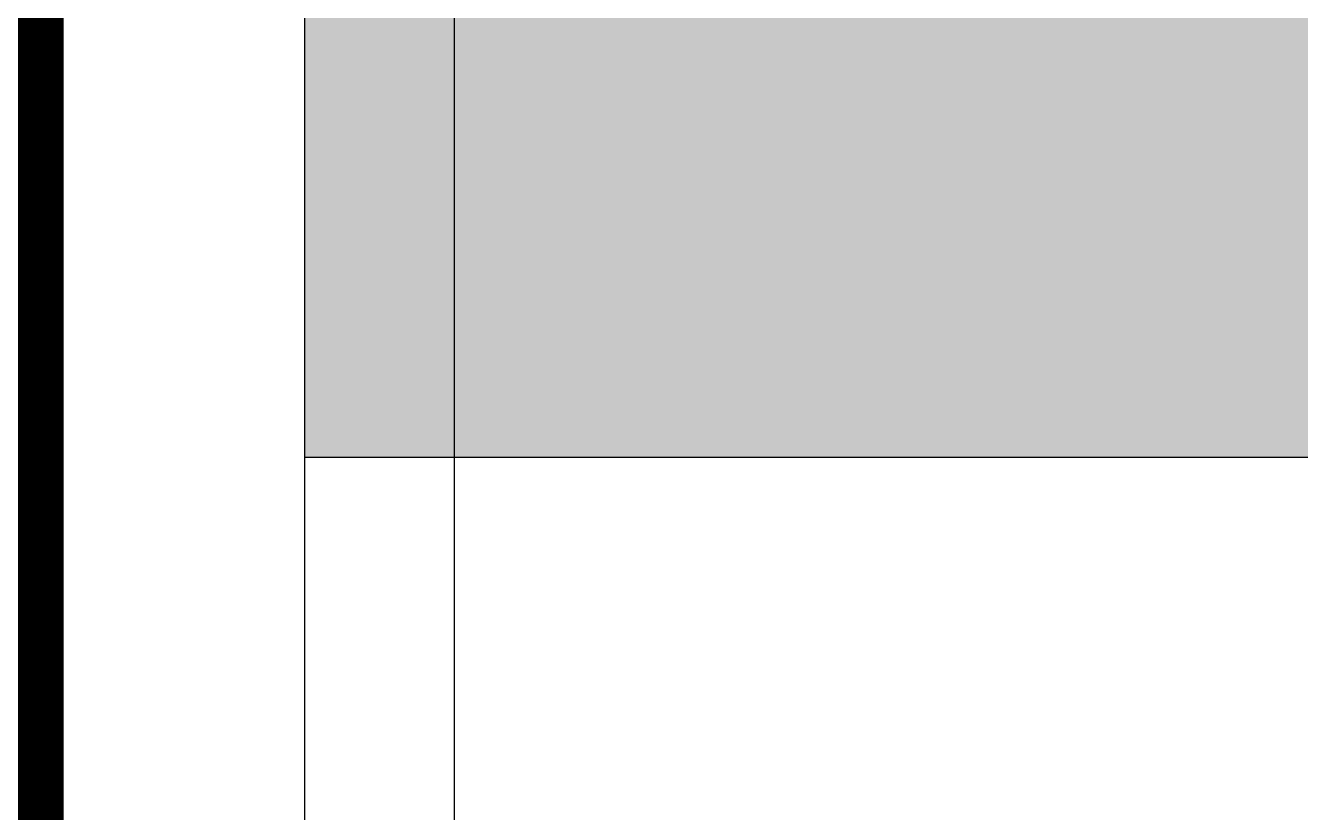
# Model space of a CAD drawing. Header units: millimetres. Extents: x 4836525 to 5356909, y -1773032 to -1295773.
# Drawn here: x 5176200 to 5177905, y -1424583 to -1423531 of the extents above; entities that cross this region are included whole.
import ezdxf

# ---------------------------------------------------------------- set-up
doc = ezdxf.new("R2010")
doc.units = ezdxf.units.MM
doc.header["$LTSCALE"] = 1000
doc.layers.add('BB', color=7, linetype='Continuous', true_color=0xf6d936)
doc.layers.add('MARK', color=7, linetype='Continuous', true_color=0xff8b1e)
for name, color, linetype in [('PAT', 252, 'Continuous'), ('PAV', 8, 'Continuous'), ('ROAD', 3, 'Continuous')]:
    doc.layers.add(name, color=color, linetype=linetype)

msp = doc.modelspace()

# ---------------------------------------------------------------- hatches: boundary and pattern name
at = {"layer": 'BB'}
h = msp.add_hatch(dxfattribs=at)
h.set_pattern_fill('DOTS', color=256, scale=100)
h.set_pattern_definition([(0, (5202526.62, -1465237.19), (79.375, 158.75), [0, -158.75])])
edge = h.paths.add_edge_path()
edge.add_line((5177373.5, -1466205.6), (5177619.4, -1466205.6))
edge.add_line((5177619.4, -1466205.6), (5179619.4, -1467205.6))
edge.add_line((5179619.4, -1467205.6), (5191194.8, -1467205.6))
edge.add_line((5191194.8, -1467205.6), (5196573.5, -1461826.9))
edge.add_line((5196573.5, -1461826.9), (5196573.5, -1424108.4))
edge.add_line((5196573.5, -1424108.4), (5198699.9, -1424108.4))
edge.add_ellipse((5187773.5, -1429069.7), major_axis=(12000, 0), ratio=1, start_angle=24.42119, end_angle=32.57759)
edge.add_line((5197885.5, -1422608.4), (5176590.9, -1422608.4))
edge.add_ellipse((5182573.5, -1423065.2), major_axis=(6000, 0), ratio=1, start_angle=175.63355, end_angle=180)
edge.add_line((5176573.5, -1423065.2), (5176573.5, -1424108.4))
edge.add_line((5176573.5, -1424108.4), (5195073.5, -1424108.4))
edge.add_line((5195073.5, -1424108.4), (5195073.5, -1461205.6))
edge.add_line((5195073.5, -1461205.6), (5190573.5, -1465705.6))
edge.add_line((5190573.5, -1465705.6), (5179973.5, -1465705.6))
edge.add_line((5179973.5, -1465705.6), (5177973.5, -1464705.6))
edge.add_line((5177973.5, -1464705.6), (5177373.5, -1464705.6))
edge.add_line((5177373.5, -1464705.6), (5177373.5, -1466205.6))
at = {"layer": 'PAT', "ltscale": 1000}
h = msp.add_hatch(dxfattribs=at)
h.set_pattern_fill('HLNHER', color=256, scale=3, angle=45)
h.set_pattern_definition([(45, (5162774.07, -1429800.3), (4e-14, 431.0523), [914.4, -304.8]), (135, (5162989.6, -1429584.77), (-4e-14, -431.0523), [914.4, -304.8])])
edge = h.paths.add_edge_path()
edge.add_ellipse((5182573.5, -1423065.2), major_axis=(5800, 0), ratio=1, start_angle=167.69606, end_angle=180)
edge.add_ellipse((5179973.5, -1426605.6), major_axis=(3200, 0), ratio=1, start_angle=180, end_angle=266.4167)
edge.add_ellipse((5187773.5, -1456208.8), major_axis=(11800, 0), ratio=1, start_angle=270, end_angle=282.51283)
edge.add_ellipse((5187773.5, -1456208.8), major_axis=(11800, 0), ratio=1, start_angle=282.51283, end_angle=360)
edge.add_ellipse((5187773.5, -1429069.7), major_axis=(11800, 0), ratio=1, start_angle=0, end_angle=37.85008)
edge.add_line((5197091, -1421829.3), (5176906.7, -1421829.3))
edge.add_line((5176773.5, -1423065.2), (5176773.5, -1426605.6))
edge.add_line((5179773.5, -1429799.3), (5179773.5, -1424605.6))
edge.add_line((5179773.5, -1424605.6), (5193173.5, -1424605.6))
edge.add_line((5193173.5, -1424605.6), (5193173.5, -1452608.8))
edge.add_line((5193173.5, -1452608.8), (5177573.5, -1452608.8))
edge.add_line((5177573.5, -1452608.8), (5177573.5, -1463829.2))
edge.add_line((5177573.5, -1463829.2), (5177573.5, -1468008.8))
edge.add_line((5177573.5, -1468008.8), (5187773.5, -1468008.8))
edge.add_line((5199573.5, -1456208.8), (5199573.5, -1429069.7))
h.paths.add_polyline_path([(5182573.5, -1454066.6), (5182573.5, -1453066.6), (5190773.5, -1453066.6), (5190773.5, -1454713.4), (5194323.5, -1454713.4), (5194323.5, -1460766.6), (5190573.5, -1460766.6), (5190573.5, -1465066.6), (5179273.5, -1465066.6), (5179273.5, -1454066.6)])

# ---------------------------------------------------------------- linework, layer by layer
at = {"layer": 'BB'}
msp.add_lwpolyline([(5177373.5, -1466205.6), (5177619.4, -1466205.6), (5179619.4, -1467205.6), (5191194.8, -1467205.6), (5196573.5, -1461826.9), (5196573.5, -1424108.4), (5198699.9, -1424108.4, 0.035604), (5197885.5, -1422608.4), (5176590.9, -1422608.4, 0.019055), (5176573.5, -1423065.2), (5176573.5, -1424108.4), (5195073.5, -1424108.4), (5195073.5, -1461205.6), (5190573.5, -1465705.6), (5179973.5, -1465705.6), (5177973.5, -1464705.6), (5177373.5, -1464705.6)], format="xyb", close=True, dxfattribs=at)
at = {"layer": 'MARK', "const_width": 300}
msp.add_lwpolyline([(5176101.2, -1424634.3), (5176101.2, -1421634.3)], dxfattribs=at)
at = {"layer": 'PAV'}
msp.add_lwpolyline([(5197091, -1421829.3), (5176906.7, -1421829.3, 0.053738), (5176773.5, -1423065.2), (5176773.5, -1426605.6, 0.396012), (5179773.5, -1429799.3), (5179773.5, -1424605.6), (5193173.5, -1424605.6), (5193173.5, -1452608.8), (5177573.5, -1452608.8), (5177573.5, -1463829.2), (5177573.5, -1463829.2), (5177573.5, -1468008.8), (5187773.5, -1468008.8, 0.054652), (5190330.1, -1467728.5, 0.351602), (5199573.5, -1456208.8), (5199573.5, -1429069.7, 0.16667)], format="xyb", close=True, dxfattribs=at)
at = {"layer": 'ROAD'}
msp.add_lwpolyline([(5197188.4, -1421629.3), (5176747.9, -1421629.3, 0.060492), (5176573.5, -1423065.2), (5176573.5, -1426605.6, 0.414214), (5179973.5, -1430005.6), (5179973.5, -1430005.6), (5179973.5, -1424805.6), (5192973.5, -1424805.6), (5192973.5, -1452408.8), (5177373.5, -1452408.8), (5177373.5, -1463629.2), (5177373.5, -1463629.2), (5177373.5, -1468208.8), (5187773.5, -1468208.8, 0.054654), (5190373.5, -1467923.7, 0.3516), (5199773.5, -1456208.8), (5199773.5, -1429069.7, 0.168773), (5197188.4, -1421629.3)], format="xyb", dxfattribs=at)

doc.saveas('drawing.dxf')
